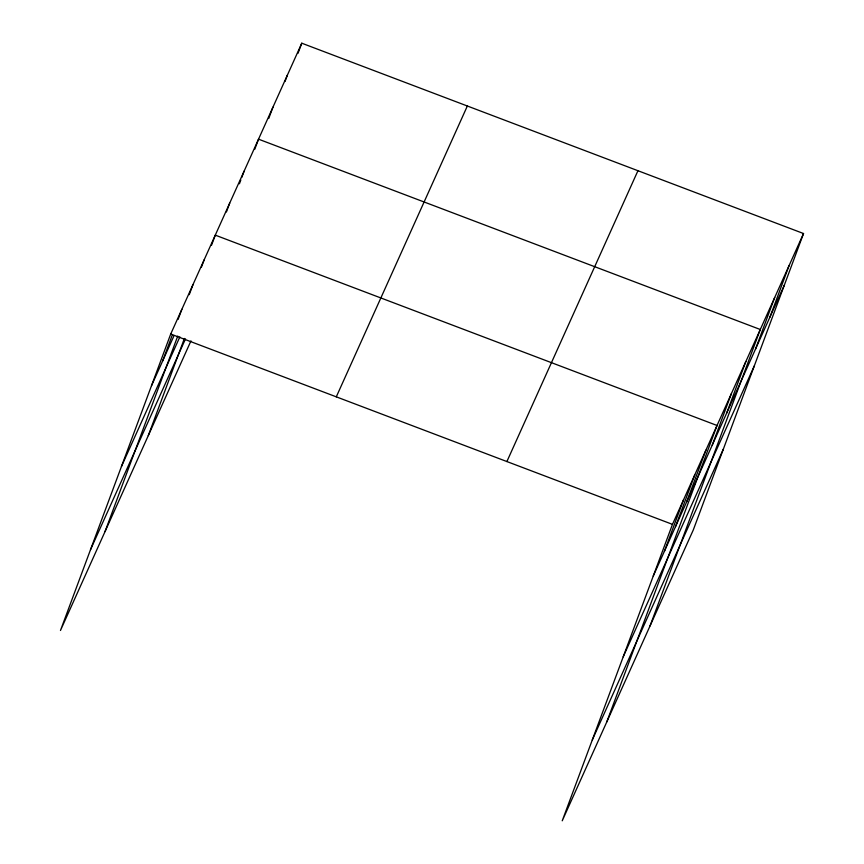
<?xml version="1.0" encoding="UTF-8"?>
<svg xmlns="http://www.w3.org/2000/svg" width="864" height="864" viewBox="0 0 864 864"><rect width="100%" height="100%" fill="white"/><g stroke="black" fill="none" stroke-linecap="round" stroke-linejoin="round"><path stroke-width="1.3" d="M803.531 233.528L672.473 524.362L562.226 820.8L693.284 529.967L803.531 233.528L301.774 43.2L170.716 334.033L60.469 630.472L190.976 340.87M162.626 361.012L172.476 334.53M178.103 319.399L181.861 309.312M189.248 294.678L192.996 284.591M201.323 267.44L204.142 259.87M105.03 531.587L177.746 336.064M211.529 245.236L215.276 235.148L717.034 425.477L606.787 721.915M226.411 211.982L229.694 203.159M239.425 183.773L240.829 179.993M241.769 177.476L244.112 171.169M148.284 435.618L184.41 338.461M254.772 149.267L258.53 139.18L760.277 329.497L650.03 625.936M268.726 118.53L272.938 107.179M285.012 81.497L287.356 75.19M298.026 53.287L301.774 43.2M664.384 551.34L683.608 499.64M675.518 526.619L694.753 474.919M686.664 501.898L705.888 450.198M712.217 445.187L731.441 393.487M726.635 413.197L745.859 361.498M755.471 349.207L774.695 297.508M769.889 317.218L789.113 265.518M151.492 385.733L173.772 336.29M121.457 466.495L179.874 336.852M90.504 549.709L185.522 338.85M336.29 396.846L467.348 106.013M506.887 461.56L637.945 170.716M653.238 576.061L784.296 285.228M623.203 656.824L754.261 365.99M592.261 740.038L723.319 449.194M170.716 334.033L672.473 524.362"/></g></svg>
